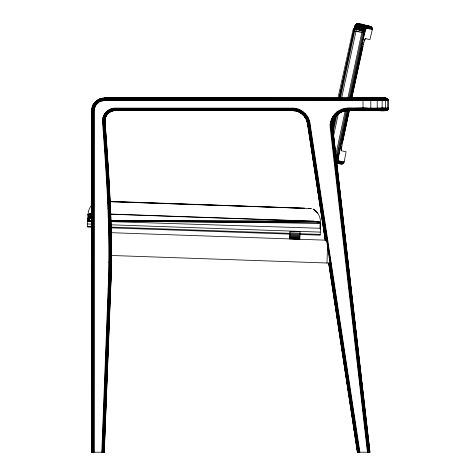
<?xml version="1.0" encoding="UTF-8"?>
<svg xmlns="http://www.w3.org/2000/svg" width="476" height="476" viewBox="0 0 476 476"><rect width="100%" height="100%" fill="white"/><g stroke="black" fill="none" stroke-linecap="round" stroke-linejoin="round"><path stroke-width="0.71" d="M352.127 110.206L385.352 110.652L387.482 109.914L388.41 108.123L381.597 109.016L362.278 109.914L360.493 110.652L349.289 110.634L349.765 110.652M101.804 452.2L108.135 288.908C110.605 233.079 106.6 177.274 102.536 121.624C101.912 114.573 108.082 107.975 115.162 108.123L292.454 108.123C300.957 108.016 308.793 114.752 309.959 123.177L359.892 452.2M325.233 240.451L307.46 123.558C306.526 116.305 299.743 110.533 292.454 110.622L115.162 110.622C109.48 110.503 104.53 115.799 105.029 121.457C109.147 177.191 113.133 233.091 110.664 289.009L104.303 452.2M102.935 117.518C106.636 116.441 106.166 123.415 102.536 121.624M364.009 25.335L365.205 25.466L365.889 26.186L366.222 28.143L364.616 33.13L350.764 98.3M110.807 221.608L320.407 228.284C321.419 221.322 320.092 212.665 313.19 209.131L315.743 211.07L313.19 209.131M289.652 238.922L289.92 231.336L300.029 231.687L299.767 239.273M326.976 263.026L327.726 240.249L111.313 232.693M102.197 452.2L108.528 288.926C110.997 233.085 106.999 177.262 102.935 121.6C102.328 114.77 108.308 108.373 115.162 108.522L292.454 108.522C300.772 108.415 308.43 114.996 309.573 123.236L359.493 452.2M102.584 452.2L108.915 288.938C111.384 233.085 107.386 177.25 103.322 121.57C102.733 114.96 108.522 108.766 115.162 108.903L292.454 108.903C300.582 108.802 308.073 115.24 309.192 123.296L359.1 452.2M102.953 452.2L109.284 288.956C111.753 233.085 107.754 177.239 103.685 121.547C103.114 115.138 108.724 109.135 115.162 109.272L292.454 109.272C300.41 109.171 307.734 115.466 308.829 123.349L358.731 452.2M103.292 452.2L109.617 288.968C112.092 233.085 108.088 177.227 104.024 121.523C103.471 115.305 108.915 109.48 115.162 109.611L292.454 109.611C300.243 109.51 307.425 115.68 308.49 123.397L326.31 240.826M103.595 452.2L109.92 288.98C112.395 233.085 108.391 177.221 104.321 121.505C103.786 115.454 109.087 109.783 115.162 109.914L292.454 109.914C300.1 109.813 307.145 115.87 308.192 123.445L326.012 240.856M103.851 452.2L110.176 288.991C112.651 233.091 108.653 177.209 104.583 121.487C104.06 115.579 109.23 110.045 115.162 110.17L292.454 110.17C299.975 110.075 306.907 116.031 307.936 123.486L325.751 240.88M104.06 452.2L110.384 288.997C112.86 233.091 108.861 177.203 104.785 121.475C104.274 115.68 109.343 110.254 115.162 110.378L292.454 110.378C299.874 110.283 306.717 116.162 307.734 123.516L325.477 240.428M104.208 452.2L110.539 289.003C113.008 233.091 109.01 177.197 104.94 121.463C104.434 115.751 109.432 110.408 115.162 110.527L292.454 110.527C299.803 110.438 306.574 116.257 307.585 123.54L325.322 240.445M362.278 109.914L363.021 108.123L363.015 100.335L362.278 98.746L360.493 98.002L351.389 98.02M341.351 149.69L341.459 150.779L346.076 151.761L344.172 162.018L343.571 163.22L337.651 161.65L337.526 160.436L347.849 110.545L385.875 110.593L387.482 109.914L382.698 110.48L374.106 110.652M348.301 109.885L337.948 159.692L338.043 160.715L344.172 162.018M374.558 110.188L384.43 110.652L386.81 110.123M104.333 452.2L91.684 452.2L91.684 110.652C91.797 108.308 92.927 100.668 96.146 104.708L99.74 101.638L104.333 100.531L387.886 100.293L388.446 100.531L388.446 108.123C375.558 110.843 361.147 109.653 347.843 110.17C338.805 109.968 331.046 118.667 332.278 127.616L369.495 452.2M91.713 452.2L91.874 108.683L94.337 109.069L94.212 452.2M341.328 149.684L342.375 142.978L349.289 110.45M92.225 221.013L87.768 220.876L88.768 214.254L87.977 214.86L89.024 214.051L91.82 213.569L87.977 214.86L87.554 227.052L92.011 227.207M341.465 148.441L341.685 146.834M367.436 452.2L330.249 127.854C328.851 117.727 337.627 107.891 347.843 108.123L388.446 108.123L388.011 108.349L388.398 108.564L386.494 109.016L385.471 110.123L383.739 110.652L386.429 110.319M357.333 452.2L369.983 452.2L332.76 127.562C332.254 123.314 333.646 118.911 336.514 115.727M87.792 220.162L88.643 214.503M336.121 158.823L346.177 110.95M347.212 110.408L337.668 155.307C336.841 160.085 334.747 164.404 342.464 163.958L343.571 163.22M295.233 108.344L294.84 110.843L292.454 110.652L292.454 108.123M366.044 28.304L366.127 26.817C363.872 24.449 360.1 24.062 357.018 23.877L355.679 24.847L354.025 29.441L339.4 98.157M378.819 98.002L361.272 98.127C363.23 97.985 368.852 96.949 368.644 100.531L104.333 100.139C98.71 100.031 93.712 105.029 93.82 110.652L93.82 452.2M92.195 213.778L89.339 214.212L87.768 220.876L92.231 220.882L87.768 220.876L89.024 214.051L87.977 214.86C88.167 211.344 89.333 207.863 91.588 205.126M332.629 130.013L335.396 116.983M332.813 130.055L335.735 116.299M339.584 98.193L354.287 29.143L355.679 24.847L357.018 23.877L366.383 25.514L371.583 26.977L372.291 28.102L372.351 29.447L369.917 39.585L365.3 38.604L363.902 42.304M332.974 133.113L336.669 115.739M340.358 98.359L354.674 31.017C356.125 20.159 358.981 23.919 370.417 26.37L371.583 26.977M333.367 136.981L338.293 113.812M341.524 98.603L356.929 26.918L358.327 23.8L363.367 25.044M345.195 110.741L335.812 154.908L338.603 155.503M347.813 98.431L361.82 32.535L363.414 26.632L364.307 25.073M348.795 98.639L362.801 32.743L364.348 26.983L365.205 25.466L367.543 26.115L368.245 27.239L368.305 28.584L366.246 27.126L364.705 31.357L350.467 98.234M349.824 98.098L364.122 30.988L365.639 26.394L367.543 26.115M368.686 98.002L351.651 98.288L362.962 46.101M342.399 142.984L349.313 110.456M360.034 98.288L351.752 98.282L363.414 44.119M337.978 97.961L353.37 28.53L354.608 28.804M332.438 127.842L334.682 117.715M339.007 98.187L354.4 28.756L355.709 26.87L357.042 26.531L363.884 28.423L365.348 30.178M332.563 128.627L334.973 117.78M339.299 98.252L348.117 58.477M93.094 104.922L92.302 106.743L91.809 110.652L91.809 452.2M94.337 109.069L96.146 104.708M99.74 101.638C96.241 98.33 102.328 98.258 104.333 98.002L385.149 98.002L386.625 98.478L377.867 99.377L362.95 99.942L104.333 100.139L388.398 100.305L387.863 100.531L387.232 98.925L385.138 98.002M363.438 44.137L363.878 42.299M354.459 28.542L355.637 24.936L355.929 24.621L355.132 26.002L355.745 24.752L357.018 23.877L355.703 24.823L354.376 28.132L354.733 27.501M337.96 160.567L337.419 161.888L336.818 162.167L337.942 160.477M297.167 111.402L297.952 108.998M349.89 110.652L349.289 110.634L366.33 110.652C377.26 105.505 347.777 109.73 347.843 108.123L347.843 110.652L345.296 110.866L344.874 108.373M364.354 40.746L365.33 38.61M386.494 109.016L386.685 108.332L387.726 108.123C387.446 113.948 373.089 108.552 370.298 110.206M337.651 161.65L340.126 161.156L339.525 162.358L336.943 162.364L338.043 160.715M387.892 109.016L388.232 109.016L380.919 109.914L361.272 110.527L376.76 110.319L388.107 109.242L385.774 109.914L380.306 110.319L360.885 110.622L366.74 110.593M91.13 213.867L87.768 220.876L92.219 220.882L87.768 220.876L90.862 213.903L90.422 213.813M355.31 25.698L354.834 26.686L356.732 24.139L358.095 23.949L364.015 25.305M355.096 26.079L355.637 24.936L356.768 24.109M354.763 26.876L355.745 24.752L356.81 24.026L358.095 23.949M354.81 26.721L355.28 25.746L357.863 24.377L365.431 25.704L366.222 28.143L372.351 29.447M337.514 160.662L336.794 162.048L337.526 161.37L337.936 159.876L336.776 161.239L337.526 160.436L338.043 158.71L336.788 160.989L337.948 159.692M341.78 161.507L341.173 162.709L340.072 163.452L338.763 163.53M343.107 161.792L342.506 162.994L341.405 163.732L340.096 163.815M343.91 161.959L343.303 163.161L342.202 163.905L340.893 163.982M300.529 110.069L299.386 112.294L301.409 113.58L302.903 111.539M338.275 157.199L336.96 159.299L338.079 158.443M357.625 24.865L356.363 24.913L355.364 25.525L354.882 26.543L355.679 24.847L356.732 24.139L363.521 26.347L356.268 25.168L354.507 27.656L355.28 25.746L357.625 24.865C360.046 26.109 365.479 25.198 365.729 29M354.43 27.911L355.816 26.501L357.238 25.96L365.562 26.519L366.032 27.31M354.453 27.858L354.828 27.168M387.726 108.123L387.726 100.531L388.392 100.079L387.071 98.478L384.132 99.151L368.727 100.079L104.333 99.752C98.508 99.645 93.32 104.827 93.433 110.652L93.433 452.2M355.179 25.924L355.923 24.621M93.171 104.97C95.265 100.847 99.716 98.121 104.333 98.127L386.232 98.288L377.718 99.151L362.896 99.752L104.333 99.752L388.214 99.603L382.145 100.531L378.081 100.531C377.111 94.468 365.544 100.24 361.962 98.478L104.333 98.282C97.717 98.157 91.838 104.042 91.963 110.652L91.963 452.2M336.425 158.823L337.222 157.604L337.912 157.461M336.205 160.721L337.639 159.27M382.401 110.652L381.758 110.652C383.793 110.783 386.661 107.231 382.145 108.123C369.013 110.355 355.292 107.475 342.244 109.861C334.955 112.336 330.076 120.119 331.022 127.764L368.222 452.2M88.31 214.64L87.971 215.104L88.768 214.254M92.118 215.348L87.768 220.876L92.225 220.882L87.768 220.876L92.279 214.807M92.725 452.2L92.725 110.652C92.612 104.446 98.127 98.931 104.333 99.05L362.539 99.05L384.471 98.002L387.404 98.687L384.293 99.377L373.791 100.079L372.976 98.687L371.572 98.038M94.123 103.238L95.39 101.709L98.603 99.413M355.233 28.619L364.122 30.988L365.104 29.863C362.403 27.757 358.125 26.412 354.793 27.239L354.102 29.131L356.524 28.376L363.884 28.423L365.11 27.59L365.99 28.393C365.931 24.115 359.701 24.579 356.732 24.139M354.025 29.441L356.423 28.744L362.51 29.655L356.524 28.376L355.709 26.87M305.021 113.353L303.224 115.138M336.818 162.167L337.543 161.477M386.708 98.478L387.69 98.925L384.418 99.603L370.81 100.531L362.992 100.139M87.768 220.876L91.951 217.044M374.088 98.181L374.737 98.008L373.654 98.342L375.284 98.002L370.84 98.3M378.967 98.002L380.854 98.687L381.728 100.299L388.083 99.377L387.339 98.925L387.91 99.151L377.218 100.531L368.727 100.079M306.824 115.484C302.849 116.084 305.907 121.124 308.275 117.875M342.464 163.958L337.115 163.179L338.424 163.101L339.525 162.358M357.518 25.133L364.348 26.983L365.568 28.37L364.681 28.923L363.771 28.816M338.329 156.884L336.389 157.139M385.637 110.123L383.769 110.652M383.68 110.123L381.782 110.652M380.955 110.123L378.967 110.652M377.486 110.123L375.54 110.652L360.493 110.652M373.291 110.123L371.322 110.652L361.355 110.581L371.322 110.652M367.478 110.48L361.802 110.462L366.948 110.593L368.359 110.123M356.923 98.342L358.059 98.008L374.225 98.068L357.167 98.294M362.754 110.081L362.129 110.372L381.443 110.652M361.421 98.342L362.599 98.008L369.929 98.288M347.843 110.622C343.553 110.652 339.364 112.532 336.49 115.71L334.622 114.044M354.894 26.912L357.042 26.531M365.175 98.342L374.814 98.002M353.751 98.288L357.262 98.181L351.972 98.187L352.9 98.002M368.222 98.342L369.507 98.008M370.596 98.342L370.994 98.181M388.059 108.564L388.327 108.79L386.369 109.242L361.754 110.307L384.162 109.474M384.62 110.652L385.988 110.48L384.203 110.188M372.303 98.342L374.695 98.002L368.275 98.312M110.337 201.669L311.584 208.565M373.261 98.342L373.702 98.181L372.654 98.288M372.131 98.342L374.725 98.008M370.263 98.342L373.612 98.008L365.61 98.288M367.668 98.342L369.186 98.008M364.348 98.342L365.889 98.008L351.865 98.181M360.344 98.342L361.903 98.008L352.026 98.139L357.28 98.008L352.656 98.014M355.703 98.342L356.179 98.181M309.329 120.458L306.949 121.219L307.46 123.558L309.959 123.177M369.703 452.2L332.486 127.592C330.998 117.066 341.423 108.802 351.431 110.182L374.695 110.652L372.982 110.182L368.686 110.652L352.02 110.521M387.131 109.914L384.703 110.48L378.89 110.652M387.69 98.925L362.438 98.931L382.073 98.038L383.93 98.925L384.614 100.299L385.625 100.531L388.321 99.841L362.896 99.752M110.456 214.212L313.059 221.286L319.604 222.102L320.592 222.982L320.169 235.174L299.356 234.448M388.011 108.349L388.398 108.332L385.625 108.123L362.748 109.272L387.94 109.474M309.079 208.369L308.454 208.375L310.804 208.375M374.172 110.652L371.292 110.652L373.035 109.914L373.827 108.332L386.685 108.332C372.036 110.408 357 108.296 342.476 110.521C335.491 112.901 330.82 120.357 331.724 127.681L368.93 452.2M379.021 110.652L380.919 109.914L381.734 108.123L368.68 108.79L347.843 108.903L388.232 109.016M110.753 221.108L320.586 223.226L319.604 222.102L315.909 221.358L110.759 220.923M330.249 127.854L332.76 127.562M378.717 110.2L385.453 110.593L381.538 110.17M382.073 98.038C384.888 96.878 386.036 99.793 387.726 100.531M378.807 110.652L375.54 110.652L377.349 109.914L378.105 108.344L347.843 108.522L342.119 109.492L337.038 112.306L333.17 116.638L331.837 119.232L330.552 124.891L367.835 452.2M388.107 109.242L347.843 109.272C338.287 109.058 330.082 118.256 331.385 127.723L368.591 452.2M347.843 110.527C339.013 110.331 331.433 118.827 332.635 127.58L369.858 452.2M308.454 208.375L308.954 208.333M388.083 99.377L104.333 99.383C98.312 99.27 92.951 104.631 93.064 110.652L93.064 452.2M315.909 221.358L110.795 220.929L313.065 221.138L110.462 214.063M106.6 181.862L109.129 181.689M355.84 31.267L362.2 30.863L364.866 32.017M384.941 110.652L385.875 110.593M361.82 24.901L363.134 24.823M350.699 110.212L347.843 110.378L386.798 110.319M350.622 110.212L349.235 110.295L360.046 110.182L361.534 110.622L369.977 110.182L374.457 110.652L370.34 110.182L373.351 110.622L372.042 110.182L375.284 110.652M319.604 222.102L313.065 221.138L314.719 221.388M387.91 99.151L104.333 99.05L362.742 99.377L385.274 98.038L384.471 98.002L378.89 98.002L387.071 98.478L104.333 98.484C97.83 98.365 92.046 104.149 92.165 110.652L92.165 452.2M368.483 99.377L385.774 98.139L384.62 98.002M108.052 208.601L110.581 208.494M349.182 110.408L364.057 110.182L365.526 110.622L371.845 110.182L374.761 110.652L373.059 110.182C375.344 110.527 370.126 110.593 369.299 110.652M361.623 98.294L383.156 98.288L382.139 98.038L387.071 98.478M131.787 98.294L104.333 98.282L380.425 98.288L375.207 98.002M362.95 108.712L373.827 108.332L363.015 108.32M366.597 98.038L368.002 98.002M351.972 98.187L364.497 98.312M366.746 98.038L360.493 98.002L376.95 98.288L375.903 98.038M381.431 98.002L361.98 98.484L387.404 98.687M349.182 110.509L352.811 110.652M108.79 235.364L111.319 235.328M352.347 98.074L367.555 98.3M352.121 98.127L357.643 98.068M347.843 109.611L368.37 109.474M371.292 110.652L383.097 110.319L387.726 109.7L362.539 109.611M367.948 98.687L104.333 98.746C97.967 98.627 92.302 104.286 92.427 110.652L92.427 452.2M367.466 110.319L361.641 110.378L386.363 110.48M361.98 110.17L387.166 110.123M349.313 110.611L352.252 110.593L349.313 110.551M352.508 98.038L358.059 98.008M357.28 98.008L352.413 98.038L356.708 98.068M366.044 98.002L351.466 98.026M361.635 98.151L372.75 98.288L371.691 98.038M371.613 110.622L361.195 110.182L362.325 110.622L351.752 110.378L352.9 110.652M357.387 110.521L352.121 110.527L357.791 110.622M385.691 98.038L104.333 98.038L104.333 100.531L388.446 100.531L388.053 100.079M386.667 98.288L361.641 98.282M388.398 108.564L347.843 108.123M388.327 108.79L347.843 108.522L368.602 109.016M387.482 109.914L347.843 109.914C338.656 109.706 330.772 118.548 332.022 127.645L369.233 452.2M91.684 110.652L94.212 110.652M347.843 110.652L385.352 110.652M369.65 98.002L371.929 98.008M367.811 98.288L361.355 98.08M104.333 98.127L338.281 98.282M104.333 99.383L362.831 99.567M110.771 220.953L317.07 221.691L316.849 221.429M352.508 110.622L358.101 110.652M336.312 157.598L337.222 157.604M349.259 110.634L367.377 110.182L368.829 110.622M357.488 110.652L352.413 110.611L356.905 110.622L355.405 110.182M110.795 221.06L320.592 222.982L319.848 222.322L320.586 223.226L320.413 222.863M347.843 109.272L362.647 109.444M108.814 262.139L111.313 262.175L110.628 289.009L108.135 288.908M372.006 110.652L357.393 110.206M362.539 99.05L368.347 99.151M351.651 110.367L356.345 110.521M110.325 201.669L304.741 208.25L109.76 201.336M87.661 223.988L92.118 224.142M110.7 224.791L320.277 232.109M289.866 232.853L299.975 233.204M87.578 226.284L92.041 226.445M110.616 227.094L290.467 233.371M299.386 233.68L320.193 234.412M289.83 233.805L299.945 234.156M110.593 227.855L290.437 234.138M289.801 234.727L299.91 235.084M289.771 235.608L299.88 235.959M289.741 236.423L299.856 236.774M289.717 237.143L299.826 237.5M289.694 237.762L299.809 238.119M289.676 238.262L299.791 238.613M289.664 238.625L299.779 238.976M289.658 238.845L299.767 239.202M111.259 255.475L331.201 263.157M362.742 99.377L368.591 99.603M351.966 110.2L355.84 110.367M364.979 110.182L367.948 110.319M332.653 125.009L330.16 124.873M366.246 27.126L372.291 28.102M102.566 119.553L105.089 119.797M385.31 98.038L386.209 98.139M365.967 27.424L364.348 26.983L363.218 27.233L363.884 28.423M355.12 29.06L362.313 30.393M386.042 98.55L387.053 98.687M336.627 162.834L338.424 163.101M359.398 24.3L362.748 24.96M356.929 26.918L362.932 28.108L357.238 25.96L356.268 25.168M358.94 24.288L360.225 24.562M353.71 30.815L364.616 33.13M361.361 24.758L362.688 25.044M330.57 121.921L333.039 122.481L333.807 120.041L331.469 119.077M356.31 29.209L362.2 30.863M92.421 106.785L94.712 107.528M365.889 26.186L368.245 27.239M103.631 115.567L105.934 116.608M319.164 222.203L320.277 222.744M388.214 99.603L387.875 99.603M351.865 110.474L351.318 110.17M93.064 104.91L95.319 106.059M89.024 214.051L89.339 214.212M370.149 26.317L371.316 26.918M369.352 26.144L370.518 26.751L371.226 27.876L371.286 29.22M368.025 25.865L369.192 26.466L369.894 27.59L369.953 28.935M387.982 99.841L388.392 100.079M356.702 110.182L357.018 110.367M334.979 117.774L332.837 116.43M364.122 30.988L364.943 31.702M104.637 113.758L106.737 115.162M365.639 26.394L363.848 25.627L364.455 26.704M105.922 112.134L107.766 113.865L108.992 112.752L107.451 110.741M95.39 101.709L97.181 103.5M319.848 222.322L320.175 222.667M336.788 111.997L338.347 113.948L340.489 112.55L339.263 110.337M98.383 102.465L96.902 100.418M371.316 26.918L372.024 28.042L372.083 29.387M109.188 109.623L110.384 111.854M341.363 150.487L341.482 150.785M341.988 109.123L342.821 111.509M111.902 111.194L111.086 108.796M101.209 101.031L100.466 98.74M365.104 29.863L365.27 30.446M362.813 28.512L363.283 30.648L364.574 29.286L365.193 29.542L365.663 29.191L365.568 28.37M113.098 108.296L113.508 110.789M320.164 227.647L320.384 228.998L320.098 224.72L320.407 228.284M102.751 100.656L102.376 98.282M329.654 262.847L358.386 452.2M329.35 262.871L358.083 452.2M329.094 262.895L357.821 452.2M328.934 263.222L357.613 452.2M328.785 263.24L357.458 452.2M328.66 263.246L357.363 452.2M320.104 226.992L320.384 228.998M110.545 208.494L111.289 235.328M385.625 100.531L385.625 108.123M382.145 100.531L382.145 108.123M377.218 100.531L377.218 108.123M370.81 100.531L370.81 108.123M115.162 108.123L115.162 110.652M366.377 110.652L360.707 110.634L366.377 110.652M316.326 211.534L315.332 210.535L317.67 213.022L316.326 211.534"/></g></svg>
